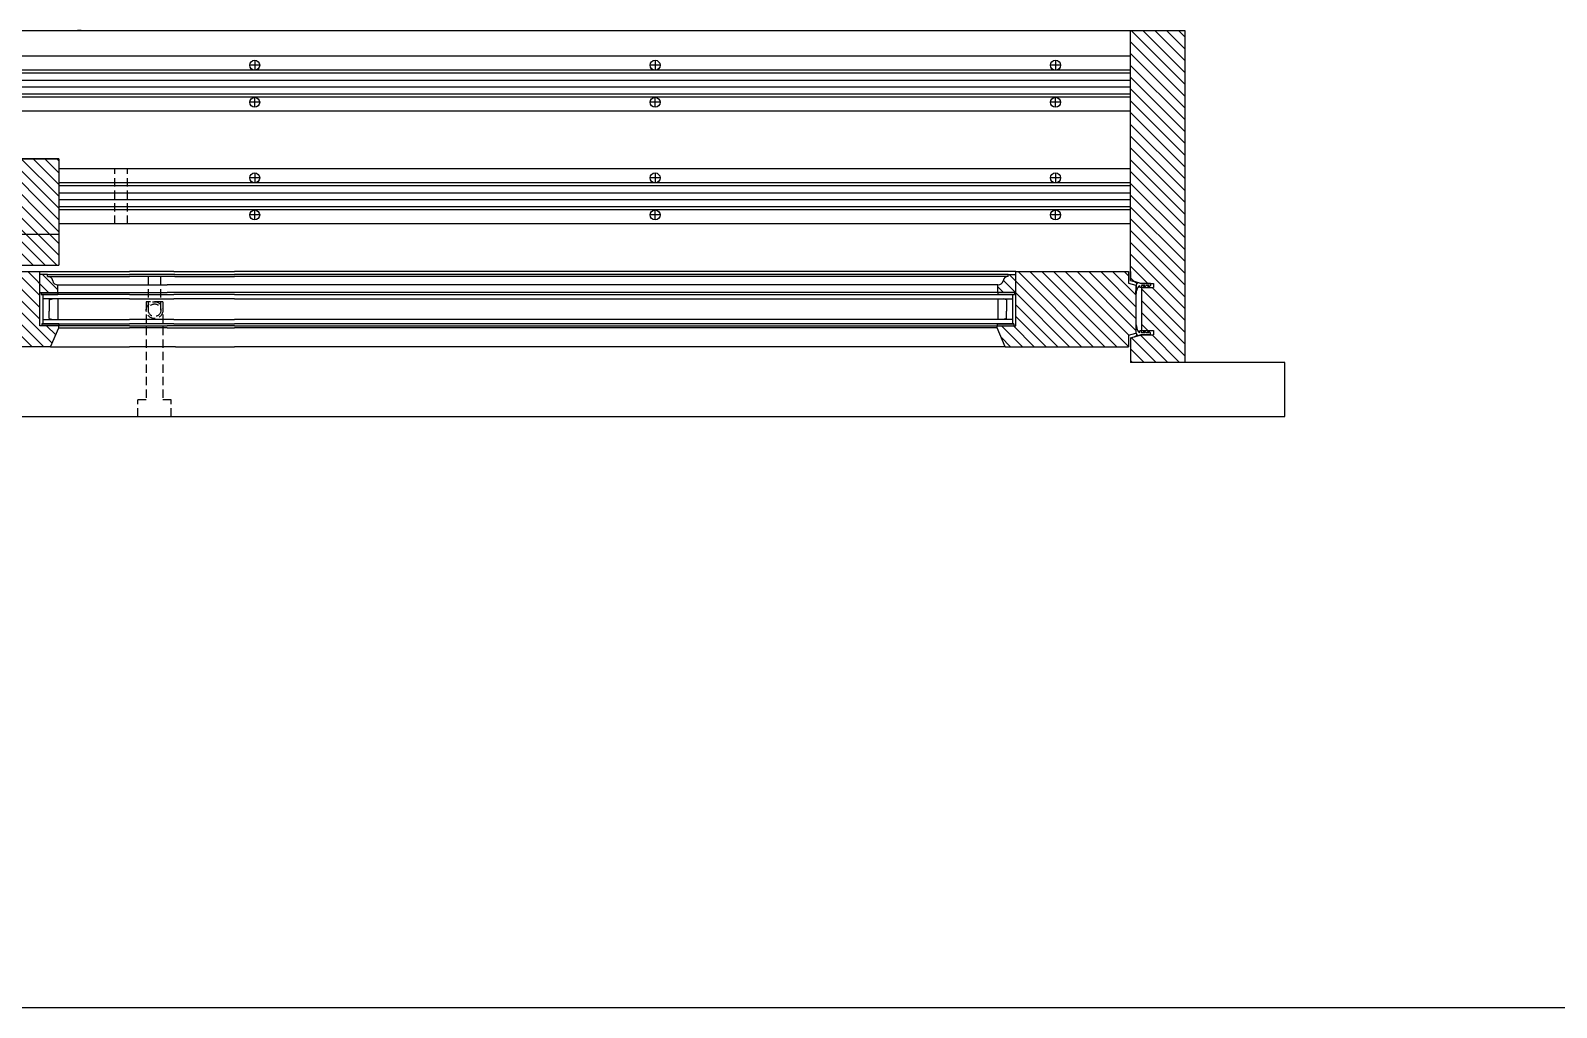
# Model space of a CAD drawing. Header units: inches. Extents: x 1985 to 11287, y 379 to 3234.
# Drawn here: x 8162.04 to 8207.77, y 1364.57 to 1393.83 of the extents above; entities that cross this region are included whole.
import ezdxf

# ---------------------------------------------------------------- set-up
doc = ezdxf.new("R2010")
doc.units = ezdxf.units.IN
doc.header["$MEASUREMENT"] = 0
doc.linetypes.add('HIDDEN', pattern=[0.375, 0.25, -0.125])
for name, color, linetype in [('glass 99', 6, 'CONTINUOUS'), ('glazing tape 99', 7, 'CONTINUOUS'), ('hardware 99', 94, 'CONTINUOUS'), ('hatch 99', 1, 'CONTINUOUS'), ('separation 99', 3, 'CONTINUOUS'), ('weatherstripping 99', 5, 'CONTINUOUS'), ('wood detail 99', 7, 'CONTINUOUS')]:
    doc.layers.add(name, color=color, linetype=linetype)

msp = doc.modelspace()

# ---------------------------------------------------------------- hatches: boundary and pattern name
at = {"layer": 'glazing tape 99'}
h = msp.add_hatch(color=7, dxfattribs=at)
h.paths.add_polyline_path([(8162.857537, 1385.98813), (8162.357537, 1385.98813), (8162.357537, 1385.92563), (8162.857537, 1385.92563)])
h.paths.add_polyline_path([(8162.881037, 1385.05063), (8162.381037, 1385.05063), (8162.381037, 1384.98813), (8162.881037, 1384.98813)])
h = msp.add_hatch(color=7, dxfattribs=at)
h.paths.add_polyline_path([(8191.529536, 1385.98813), (8191.029536, 1385.98813), (8191.029536, 1385.92563), (8191.529536, 1385.92563)])
h.paths.add_polyline_path([(8191.506036, 1385.05063), (8191.006036, 1385.05063), (8191.006036, 1384.98813), (8191.506036, 1384.98813)])
at = {"layer": 'hatch 99'}
h = msp.add_hatch(dxfattribs=at)
h.set_pattern_fill('ANSI31', color=256, scale=2, style=0)
h.set_pattern_definition([(135, (7807.52011, 218.62947), (0.176776695, 0.176776695), [])])
h.paths.add_polyline_path([(8195.006036, 1393.83188), (8196.631036, 1393.83188), (8196.631036, 1383.89438), (8195.006036, 1383.89438), (8195.006036, 1384.628755), (8195.334036, 1384.71963), (8195.60419, 1384.71963), (8195.693536, 1384.71963), (8195.693536, 1384.84463), (8195.334036, 1384.84463), (8195.334036, 1386.13163), (8195.693536, 1386.13163), (8195.693536, 1386.25663), (8195.334036, 1386.25663), (8195.006036, 1386.347505), (8195.006036, 1386.61313)])
h.paths.add_polyline_path([(8191.56855, 1386.61313), (8194.943536, 1386.61313), (8194.943536, 1386.269383), (8195.165536, 1386.206873), (8195.165536, 1384.769388), (8194.943536, 1384.706878), (8194.943536, 1384.36313), (8191.247107, 1384.36313), (8191.006036, 1384.92563), (8191.006036, 1384.98813), (8191.56855, 1384.98813)])
h.paths.add_polyline_path([(8191.185786, 1386.33963, -0.350781059), (8191.328914, 1386.46463), (8191.342036, 1386.46463), (8191.342036, 1386.52713), (8191.56855, 1386.52713), (8191.56855, 1385.98813), (8191.029536, 1385.98813), (8191.029536, 1386.21463, 0.375199902)], flags=17)
h = msp.add_hatch(dxfattribs=at)
h.set_pattern_fill('ANSI31', color=256, scale=2, style=0)
h.set_pattern_definition([(135, (7812.02011, 93.58407), (0.176776695, 0.176776695), [])])
h.paths.add_polyline_path([(8158.904537, 1389.58963, 0.375199902), (8159.060787, 1389.71463, -0.350781059), (8159.203915, 1389.83963), (8159.217037, 1389.83963), (8159.217037, 1389.90213), (8159.443552, 1389.90213), (8159.443552, 1389.36313), (8158.904537, 1389.36313)], flags=17)
h.paths.add_polyline_path([(8159.443552, 1389.98813), (8162.881037, 1389.98813), (8162.881037, 1387.73813), (8159.122109, 1387.73813), (8158.881037, 1388.30063), (8158.881037, 1388.36313), (8159.443552, 1388.36313)])
h.paths.add_polyline_path([(8160.818537, 1387.550634), (8160.818537, 1387.73813), (8162.881037, 1387.73813), (8162.881037, 1386.80063), (8161.193544, 1386.80063), (8160.818537, 1387.017141), (8160.818537, 1387.067378), (8161.182923, 1387.277756), (8161.464247, 1387.277756), (8161.464247, 1387.340256), (8161.182923, 1387.340256)])
h.paths.add_polyline_path([(8158.881037, 1387.55063), (8159.39339, 1387.55063), (8159.39339, 1387.237024), (8159.48739, 1387.237024), (8159.48739, 1387.55063), (8160.568544, 1387.55063), (8160.943537, 1387.334128), (8160.943537, 1387.283884), (8160.579157, 1387.07351), (8160.297827, 1387.07351), (8160.297827, 1387.01101), (8160.579157, 1387.01101), (8160.943537, 1386.800634), (8160.943537, 1386.61313), (8158.881037, 1386.61313)])
h.paths.add_polyline_path([(8158.881037, 1386.61313), (8162.318523, 1386.61313), (8162.318523, 1384.98813), (8162.881037, 1384.98813), (8162.881037, 1384.92563), (8162.639966, 1384.36313), (8158.881037, 1384.36313)])
h.paths.add_polyline_path([(8162.318523, 1386.52713), (8162.548337, 1386.52713), (8162.548337, 1386.46463), (8162.5606, 1386.46463, -0.35125577), (8162.700808, 1386.342442, 0.380557848), (8162.857537, 1386.21463), (8162.857537, 1385.98813), (8162.318523, 1385.98813)], flags=17)

# ---------------------------------------------------------------- linework, layer by layer
at = {"layer": 'glass 99', "color": 6}
for p, q in [((8165.001312, 1385.92563), (8162.357537, 1385.92563)), ((8162.412223, 1385.05063), (8162.412223, 1385.92563)), ((8165.001312, 1385.80063), (8162.412223, 1385.80063)), ((8162.593157, 1385.770639), (8162.70094, 1385.80063)), ((8162.593157, 1385.770639), (8162.593157, 1385.42563)), ((8162.857537, 1385.80063), (8162.857537, 1385.17563)), ((8165.001312, 1385.92563), (8166.333405, 1385.92563)), ((8165.001312, 1385.80063), (8166.333405, 1385.80063)), ((8168.147641, 1385.92563), (8166.333405, 1385.92563)), ((8168.147641, 1385.80063), (8166.333405, 1385.80063)), ((8168.147641, 1385.92563), (8191.529536, 1385.92563)), ((8168.147641, 1385.80063), (8191.47485, 1385.80063)), ((8191.027162, 1385.80063), (8191.027162, 1385.17563)), ((8191.291542, 1385.770639), (8191.183759, 1385.80063)), ((8191.291542, 1385.770639), (8191.291542, 1385.42563)), ((8191.47485, 1385.05063), (8191.47485, 1385.92563)), ((8162.593157, 1385.205622), (8162.593157, 1385.42563)), ((8191.291542, 1385.205622), (8191.291542, 1385.42563)), ((8162.381037, 1385.05063), (8165.001312, 1385.05063)), ((8162.412223, 1385.17563), (8165.001312, 1385.17563)), ((8162.593157, 1385.205622), (8162.70094, 1385.17563)), ((8166.333405, 1385.17563), (8165.001312, 1385.17563)), ((8166.333405, 1385.05063), (8165.001312, 1385.05063)), ((8166.333405, 1385.17563), (8168.147641, 1385.17563)), ((8166.333405, 1385.05063), (8168.147641, 1385.05063)), ((8191.47485, 1385.17563), (8168.147641, 1385.17563)), ((8191.506036, 1385.05063), (8168.147641, 1385.05063)), ((8191.291542, 1385.205622), (8191.183759, 1385.17563))]:
    msp.add_line(p, q, dxfattribs=at)
at = {"layer": 'glazing tape 99', "color": 7}
for p, q in [((8162.357537, 1385.98813), (8162.357537, 1385.92563)), ((8162.857537, 1385.98813), (8162.857537, 1385.92563)), ((8191.029536, 1385.98813), (8191.029536, 1385.92563)), ((8191.529536, 1385.98813), (8191.529536, 1385.92563))]:
    msp.add_line(p, q, dxfattribs=at)
at = {"layer": 'glazing tape 99'}
for p, q in [((8162.357537, 1385.92563), (8162.857537, 1385.92563)), ((8191.029536, 1385.92563), (8191.529536, 1385.92563)), ((8162.381037, 1385.05063), (8162.381037, 1384.98813)), ((8162.881037, 1385.05063), (8162.381037, 1385.05063)), ((8162.881037, 1385.05063), (8162.881037, 1384.98813)), ((8191.006036, 1385.05063), (8191.006036, 1384.98813)), ((8191.006036, 1385.05063), (8191.506036, 1385.05063)), ((8191.506036, 1385.05063), (8191.506036, 1384.98813))]:
    msp.add_line(p, q, dxfattribs=at)
at = {"layer": 'hardware 99'}
for p, q in [((8163.558947, 1393.83188), (8163.44353, 1393.83188)), ((8162.881037, 1393.06313), (8130.756039, 1393.06313)), ((8195.006036, 1393.06313), (8162.881037, 1393.06313)), ((8162.881037, 1392.64313), (8130.756039, 1392.64313)), ((8195.006036, 1392.64313), (8162.881037, 1392.64313)), ((8168.906036, 1392.79313), (8168.606036, 1392.79313)), ((8168.756036, 1392.94313), (8168.756036, 1392.64313)), ((8180.906036, 1392.79313), (8180.606036, 1392.79313)), ((8180.756036, 1392.94313), (8180.756036, 1392.64313)), ((8192.906036, 1392.79313), (8192.606036, 1392.79313)), ((8192.756036, 1392.94313), (8192.756036, 1392.64313)), ((8162.881037, 1392.55313), (8130.756039, 1392.55313)), ((8162.881037, 1392.33813), (8130.756039, 1392.33813)), ((8195.006036, 1392.55313), (8162.881037, 1392.55313)), ((8195.006036, 1392.33813), (8162.881037, 1392.33813)), ((8162.881037, 1392.13813), (8130.756039, 1392.13813)), ((8162.881037, 1391.92313), (8130.756039, 1391.92313)), ((8162.881037, 1391.83313), (8130.756039, 1391.83313)), ((8195.006036, 1392.13813), (8162.881037, 1392.13813)), ((8195.006036, 1391.92313), (8162.881037, 1391.92313)), ((8195.006036, 1391.83313), (8162.881037, 1391.83313)), ((8168.756036, 1391.53313), (8168.756036, 1391.83313)), ((8180.756036, 1391.53313), (8180.756036, 1391.83313)), ((8192.756036, 1391.53313), (8192.756036, 1391.83313)), ((8162.881037, 1391.41313), (8130.756039, 1391.41313)), ((8195.006036, 1391.41313), (8162.881037, 1391.41313)), ((8168.906036, 1391.68313), (8168.606036, 1391.68313)), ((8180.906036, 1391.68313), (8180.606036, 1391.68313)), ((8192.906036, 1391.68313), (8192.606036, 1391.68313)), ((8195.006036, 1389.68813), (8162.881037, 1389.68813)), ((8168.906036, 1389.41813), (8168.606036, 1389.41813)), ((8168.756036, 1389.56813), (8168.756036, 1389.26813)), ((8180.906036, 1389.41813), (8180.606036, 1389.41813)), ((8180.756036, 1389.56813), (8180.756036, 1389.26813)), ((8192.906036, 1389.41813), (8192.606036, 1389.41813)), ((8192.756036, 1389.56813), (8192.756036, 1389.26813)), ((8195.006036, 1389.26813), (8162.881037, 1389.26813)), ((8195.006036, 1389.17813), (8162.881037, 1389.17813)), ((8195.006036, 1388.96313), (8162.881037, 1388.96313)), ((8195.006036, 1388.76313), (8162.881037, 1388.76313)), ((8195.006036, 1388.54813), (8162.881037, 1388.54813)), ((8195.006036, 1388.45813), (8162.881037, 1388.45813)), ((8195.006036, 1388.03813), (8162.881037, 1388.03813)), ((8168.906036, 1388.30813), (8168.606036, 1388.30813)), ((8168.756036, 1388.15813), (8168.756036, 1388.45813)), ((8180.906036, 1388.30813), (8180.606036, 1388.30813)), ((8180.756036, 1388.15813), (8180.756036, 1388.45813)), ((8192.906036, 1388.30813), (8192.606036, 1388.30813)), ((8192.756036, 1388.15813), (8192.756036, 1388.45813))]:
    msp.add_line(p, q, dxfattribs=at)
for centre in [(8168.756036, 1392.79313), (8180.756036, 1392.79313), (8192.756036, 1392.79313), (8168.756036, 1391.68313), (8180.756036, 1391.68313), (8192.756036, 1391.68313), (8168.756036, 1389.41813), (8180.756036, 1389.41813), (8192.756036, 1389.41813), (8168.756036, 1388.30813), (8180.756036, 1388.30813), (8192.756036, 1388.30813)]:
    msp.add_circle(centre, 0.15, dxfattribs=at)
at = {"layer": 'separation 99'}
msp.add_line((7876.573778, 1364.573262), (8279.57197, 1364.573262), dxfattribs=at)
at = {"layer": 'weatherstripping 99'}
for p, q in [((8195.314862, 1386.25663), (8195.124002, 1386.314822)), ((8195.124002, 1386.314822), (8195.21344, 1386.25663)), ((8195.171208, 1386.204506), (8195.171208, 1385.95663)), ((8195.604092, 1386.25663), (8195.314862, 1386.25663)), ((8195.604092, 1386.25663), (8195.604092, 1386.19363)), ((8195.171208, 1385.95663), (8195.198348, 1386.060141)), ((8195.274092, 1386.19363), (8195.274092, 1386.155361)), ((8195.314092, 1386.135361), (8195.294092, 1386.135361)), ((8195.434505, 1386.19363), (8195.334092, 1386.19363)), ((8195.334092, 1386.19363), (8195.334092, 1386.155361)), ((8195.434505, 1386.19363), (8195.376236, 1386.135361)), ((8195.418663, 1386.135361), (8195.376236, 1386.135361)), ((8195.476932, 1386.19363), (8195.418663, 1386.135361)), ((8195.561666, 1386.19363), (8195.476932, 1386.19363)), ((8195.561666, 1386.19363), (8195.503397, 1386.135361)), ((8195.545823, 1386.135361), (8195.503397, 1386.135361)), ((8195.604092, 1386.19363), (8195.545823, 1386.135361)), ((8195.171305, 1384.771755), (8195.171305, 1385.01963)), ((8195.171305, 1385.01963), (8195.198445, 1384.91612)), ((8195.31419, 1384.840899), (8195.29419, 1384.840899)), ((8195.434603, 1384.78263), (8195.376334, 1384.840899)), ((8195.41876, 1384.840899), (8195.376334, 1384.840899)), ((8195.477029, 1384.78263), (8195.41876, 1384.840899)), ((8195.561763, 1384.78263), (8195.503494, 1384.840899)), ((8195.545921, 1384.840899), (8195.503494, 1384.840899)), ((8195.60419, 1384.78263), (8195.545921, 1384.840899)), ((8195.31496, 1384.71963), (8195.124092, 1384.661464)), ((8195.124092, 1384.661464), (8195.213537, 1384.71963)), ((8195.27419, 1384.78263), (8195.27419, 1384.820899)), ((8195.60419, 1384.71963), (8195.31496, 1384.71963)), ((8195.33419, 1384.78263), (8195.33419, 1384.820899)), ((8195.434603, 1384.78263), (8195.33419, 1384.78263)), ((8195.561763, 1384.78263), (8195.477029, 1384.78263)), ((8195.60419, 1384.71963), (8195.60419, 1384.78263))]:
    msp.add_line(p, q, dxfattribs=at)
for centre, radius, start, end in [((8195.228757, 1386.20105), 0.057652, 105.4072118, 176.5635474), ((8195.397356, 1386.035454), 0.200534, 127.9285629, 172.9285629), ((8195.294092, 1386.155361), 0.02, 180, 270), ((8195.314092, 1386.155361), 0.02, 270, 360), ((8195.397454, 1384.940807), 0.200534, 187.0714371, 232.0714371), ((8195.29419, 1384.820899), 0.02, 90, 180), ((8195.31419, 1384.820899), 0.02, 0, 90), ((8195.228854, 1384.775211), 0.057652, 183.4364526, 254.5927882)]:
    msp.add_arc(centre, radius, start, end, dxfattribs=at)
at = {"layer": 'wood detail 99'}
for p, q in [((8094.63104, 1393.83188), (8162.881037, 1393.83188)), ((8162.881037, 1389.98813), (8159.443552, 1389.98813)), ((8159.443552, 1389.98813), (8162.818537, 1389.98813)), ((8162.881037, 1389.98813), (8162.881037, 1387.73813)), ((8162.881037, 1389.98813), (8162.881037, 1389.722505)), ((8162.881037, 1388.003755), (8162.881037, 1387.26938)), ((8162.881037, 1387.73813), (8162.881037, 1386.80063)), ((8162.318523, 1386.61313), (8165.001312, 1386.61313)), ((8162.548337, 1386.52713), (8165.001312, 1386.52713)), ((8162.548337, 1386.46463), (8165.001312, 1386.46463)), ((8162.857537, 1386.21463), (8165.001312, 1386.21463)), ((8166.333405, 1386.61313), (8165.001312, 1386.61313)), ((8166.360191, 1386.52713), (8165.001312, 1386.52713)), ((8166.360191, 1386.46463), (8165.001312, 1386.46463)), ((8165.001312, 1386.21463), (8166.136977, 1386.21463)), ((8168.147641, 1386.21463), (8166.136977, 1386.21463)), ((8166.333405, 1386.61313), (8168.147641, 1386.61313)), ((8166.360191, 1386.52713), (8168.147641, 1386.52713)), ((8166.360191, 1386.46463), (8168.147641, 1386.46463)), ((8191.56855, 1386.61313), (8168.147641, 1386.61313)), ((8191.342036, 1386.52713), (8168.147641, 1386.52713)), ((8191.342036, 1386.46463), (8168.147641, 1386.46463)), ((8191.029536, 1386.21463), (8168.147641, 1386.21463)), ((8191.56855, 1386.61313), (8194.943536, 1386.61313)), ((8194.943536, 1386.61313), (8194.943536, 1386.269383)), ((8194.943536, 1386.269383), (8195.165536, 1386.206873)), ((8195.006036, 1386.61313), (8195.006036, 1386.347505)), ((8195.006036, 1386.347505), (8195.334036, 1386.25663)), ((8195.165536, 1386.206873), (8195.165536, 1384.769388)), ((8195.334036, 1386.25663), (8195.693536, 1386.25663)), ((8195.693536, 1386.25663), (8195.693536, 1386.13163)), ((8162.857537, 1385.98813), (8165.001312, 1385.98813)), ((8165.001312, 1385.98813), (8166.136977, 1385.98813)), ((8168.147641, 1385.98813), (8166.136977, 1385.98813)), ((8191.029536, 1385.98813), (8168.147641, 1385.98813)), ((8195.165536, 1385.934399), (8195.165536, 1386.034149)), ((8195.334036, 1386.13163), (8195.334036, 1384.84463)), ((8195.334036, 1386.13163), (8195.693536, 1386.13163)), ((8162.881037, 1384.98813), (8162.318523, 1384.98813)), ((8165.001312, 1384.98813), (8162.881037, 1384.98813)), ((8162.881037, 1384.92563), (8162.881037, 1384.98813)), ((8165.001312, 1384.98813), (8166.136977, 1384.98813)), ((8168.147641, 1384.98813), (8166.136977, 1384.98813)), ((8168.147641, 1384.98813), (8191.006036, 1384.98813)), ((8191.006036, 1384.92563), (8191.006036, 1384.98813)), ((8191.006036, 1384.98813), (8191.56855, 1384.98813)), ((8195.334036, 1384.84463), (8195.693536, 1384.84463)), ((8195.693536, 1384.84463), (8195.693536, 1384.71963)), ((8194.943536, 1384.706878), (8195.165536, 1384.769388)), ((8194.943536, 1384.706878), (8194.943536, 1384.36313)), ((8195.006036, 1384.628755), (8195.334036, 1384.71963)), ((8195.006036, 1384.628755), (8195.006036, 1383.89438)), ((8195.334036, 1384.71963), (8195.693536, 1384.71963)), ((8162.639966, 1384.36313), (8165.001312, 1384.36313)), ((8166.378048, 1384.36313), (8165.001312, 1384.36313)), ((8166.378048, 1384.36313), (8168.147641, 1384.36313)), ((8191.247107, 1384.36313), (8168.147641, 1384.36313)), ((8196.631036, 1383.89438), (8195.006036, 1383.89438)), ((8196.631036, 1383.89438), (8196.631036, 1383.89438)), ((8199.631036, 1383.89438), (8196.631036, 1383.89438)), ((8199.631036, 1382.26938), (8199.631036, 1383.89438)), ((7989.693545, 1382.26938), (8199.631036, 1382.26938))]:
    msp.add_line(p, q, dxfattribs=at)
at = {"layer": 'wood detail 99', "color": 0}
for p, q in [((8162.881037, 1393.83188), (8196.631036, 1393.83188)), ((8195.006036, 1386.347505), (8195.006036, 1393.83188)), ((8195.006036, 1393.83188), (8196.631036, 1393.83188)), ((8196.631036, 1393.83188), (8196.631036, 1383.89438)), ((8196.631036, 1389.98813), (8196.631036, 1388.17563)), ((8196.631036, 1389.98813), (8196.631036, 1388.17563)), ((8196.631036, 1389.05063), (8196.631036, 1388.17563)), ((8196.631036, 1389.05063), (8196.631036, 1388.17563)), ((8159.122109, 1387.73813), (8162.881037, 1387.73813)), ((8159.122109, 1387.73813), (8162.881037, 1387.73813)), ((8159.122109, 1387.73813), (8162.818537, 1387.73813)), ((8161.193544, 1386.80063), (8162.881037, 1386.80063)), ((8158.881037, 1386.61313), (8162.318523, 1386.61313)), ((8158.881037, 1386.61313), (8162.318523, 1386.61313)), ((8162.639966, 1384.36313), (8158.881037, 1384.36313)), ((8191.247107, 1384.36313), (8194.943536, 1384.36313))]:
    msp.add_line(p, q, dxfattribs=at)
at = {"layer": 'wood detail 99', "color": 1, "linetype": 'HIDDEN'}
for p, q in [((8164.568539, 1388.03813), (8164.568539, 1389.68813)), ((8164.943539, 1388.03813), (8164.943539, 1389.68813)), ((8165.568539, 1385.45688), (8165.568539, 1386.48813)), ((8165.943539, 1385.45688), (8165.943539, 1386.48813)), ((8166.006039, 1385.70688), (8165.506039, 1385.70688)), ((8165.506039, 1385.70688), (8165.506039, 1382.76938)), ((8166.006039, 1385.70688), (8166.006039, 1382.76938)), ((8165.506039, 1382.76938), (8165.256039, 1382.76938)), ((8165.256039, 1382.26938), (8165.256039, 1382.76938)), ((8166.256039, 1382.76938), (8166.006039, 1382.76938)), ((8166.256039, 1382.26938), (8166.256039, 1382.76938))]:
    msp.add_line(p, q, dxfattribs=at)
at = {"layer": 'wood detail 99', "color": 7}
for p, q in [((8162.318523, 1384.98813), (8162.318523, 1386.61313)), ((8162.548337, 1386.52713), (8162.318523, 1386.52713)), ((8162.548337, 1386.46463), (8162.548337, 1386.52713)), ((8162.857537, 1385.98813), (8162.857537, 1386.21463)), ((8191.029536, 1385.98813), (8191.029536, 1386.21463)), ((8191.342036, 1386.46463), (8191.342036, 1386.52713)), ((8191.342036, 1386.52713), (8191.56855, 1386.52713)), ((8191.56855, 1384.98813), (8191.56855, 1386.61313)), ((8162.318523, 1385.98813), (8162.857537, 1385.98813)), ((8191.56855, 1385.98813), (8191.029536, 1385.98813)), ((8162.639966, 1384.36313), (8162.881037, 1384.92563)), ((8162.881037, 1384.92563), (8165.001312, 1384.92563)), ((8166.136977, 1384.92563), (8165.001312, 1384.92563)), ((8166.136977, 1384.92563), (8168.147641, 1384.92563)), ((8191.006036, 1384.92563), (8168.147641, 1384.92563)), ((8191.247107, 1384.36313), (8191.006036, 1384.92563))]:
    msp.add_line(p, q, dxfattribs=at)
at = {"layer": 'wood detail 99', "color": 1, "linetype": 'HIDDEN'}
for radius in [0.25, 0.1875]:
    msp.add_circle((8165.756039, 1385.45688), radius, dxfattribs=at)
at = {"layer": 'wood detail 99', "color": 7}
for centre, radius, start, end in [((8162.554469, 1386.316058), 0.148699, 9.1212265, 92.3632261), ((8162.850976, 1386.366585), 0.152097, 190.2080197, 272.4723638), ((8191.036097, 1386.366585), 0.152097, 267.5276362, 349.7919803), ((8191.335475, 1386.312676), 0.152097, 87.5276362, 169.7919803)]:
    msp.add_arc(centre, radius, start, end, dxfattribs=at)

doc.saveas('drawing.dxf')
